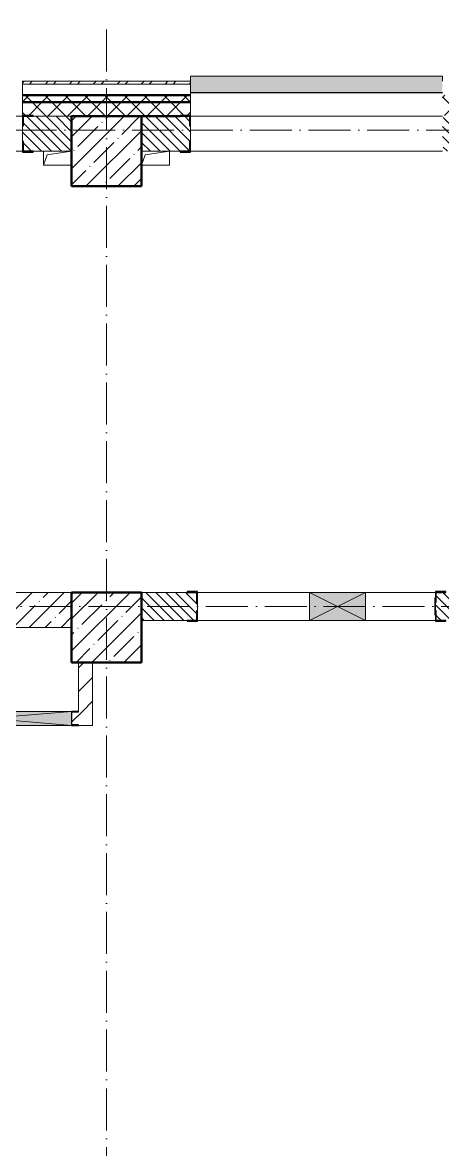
# Model space of a CAD drawing. Header units: millimetres. Extents: x 2294 to 908349, y -83289 to 219220.
# Drawn here: x 218584 to 221584, y 8128 to 16176 of the extents above; entities that cross this region are included whole.
import ezdxf

# ---------------------------------------------------------------- set-up
doc = ezdxf.new("R2010")
doc.units = ezdxf.units.MM
doc.linetypes.add('50_200_ШТРИХ_1Т_ш5_п1_п1_', pattern=[700, 500, -100, 0, -100])
for name, color, linetype, lineweight in [('A-DETL-GENF-OTLN', 7, 'Continuous', 9), ('A-GENM-____-MCUT', 7, 'Continuous', 25), ('A-GENM-____-OTLN', 7, 'Continuous', 9), ('A-GENM-____-OTLN-1', 7, 'Continuous', 25), ('A-GLAZ-____-OTLN', 7, 'Continuous', 9), ('A-WALL-____-MCUT-1', 7, 'Continuous', 9), ('A-WALL-____-MCUT-2', 7, 'Continuous', 50), ('A-WALL-____-MCUT-3', 7, 'Continuous', 9), ('A-WALL-____-OTLN', 7, 'Continuous', 9), ('A-WALL-____-PATT-1', 7, 'Continuous', 9), ('A-WALL-FNSH-MCUT-1', 7, 'Continuous', 9), ('I-WALL-____-OTLN', 7, 'Continuous', 9), ('S-COLS-____-MCUT', 7, 'Continuous', 50), ('S-COLS-____-OTLN', 7, 'Continuous', 9), ('S-GRID-____-OTLN-1', 7, '50_200_ШТРИХ_1Т_ш5_п1_п1_', 9)]:
    doc.layers.add(name, color=color, linetype=linetype, lineweight=lineweight)
doc.layers.add('A-GLAZ-____-OTLN-1', color=7, linetype='Continuous', lineweight=9, true_color=0xc0c0c0)
pattern_1 = [(45, (165583.51, 6025.28), (-70.71068, 70.71068), []), (135, (165583.51, 6025.28), (-70.71068, -70.71068), [])]
pattern_2 = [(45, (165583.51, 6025.28), (-84.85281, 84.85281), [])]
pattern_3 = [(135, (165583.507, 6025.276), (-35.35534, -35.35534), [])]

# ---------------------------------------------------------------- blocks, each defined once
blk = doc.blocks.new('3osi')
at = {"layer": 'S-GRID-____-OTLN-1', "color": 251, "ltscale": 0.6, "true_color": 0x636466}
for p, q in [((219183.5, 1542.7), (219183.5, 16175.8)), ((269657.9, 15406.3), (161153.7, 15406.3)), ((255902.3, 12006.3), (160914.7, 12006.3))]:
    blk.add_line(p, q, dxfattribs=at)
blk = doc.blocks.new('BSC_Колонна _Прямоугольная - 500х500-V67-АР1_План отверстий 3 этажа в осях 1-64_А-ГГ')
at = {"layer": 'S-COLS-____-OTLN'}
h = blk.add_hatch(dxfattribs=at)
h.set_pattern_fill('FP_104', color=256, style=0, pattern_type=2)
h.set_pattern_definition([(45, (-53600, -5831.04), (-114.04925, 114.04925), []), (45, (-53485.95, -5831.04), (-114.04925, 114.04925), [201.613, -40.323, 3.353, -36.97])])
h.paths.add_polyline_path([(-250, -250), (250, -250), (250, 250), (-250, 250)], flags=0)
at = {"layer": 'S-COLS-____-MCUT'}
for p, q in [((250, 250), (-250, 250)), ((-250, 250), (-250, -250)), ((250, -250), (250, 250)), ((-250, -250), (250, -250))]:
    blk.add_line(p, q, dxfattribs=at)
blk = doc.blocks.new('BSC_Колонна _Прямоугольная - 500х500-V136-АР1_План отверстий 3 этажа в осях 1-64_А-ГГ')
at = {"layer": 'S-COLS-____-OTLN'}
h = blk.add_hatch(dxfattribs=at)
h.set_pattern_fill('FP_159', color=256, style=0, pattern_type=2)
h.set_pattern_definition([(45, (-53600, -9231.04), (-114.04925, 114.04925), []), (45, (-53485.95, -9231.04), (-114.04925, 114.04925), [201.613, -40.323, 3.353, -36.97])])
h.paths.add_polyline_path([(-250, -250), (250, -250), (250, 250), (-250, 250), (-250, 103.3)], flags=0)
at = {"layer": 'S-COLS-____-MCUT'}
for p, q in [((250, 250), (-250, 250)), ((-250, 250), (-250, -250)), ((250, -250), (250, 250)), ((-250, -250), (250, -250))]:
    blk.add_line(p, q, dxfattribs=at)
blk = doc.blocks.new('Фахверк_СКБ_Уголок - 250_2700-27497298-АР1_План отверстий 3 этажа в осях 1-64_А-ГГ')
at = {"layer": 'A-GENM-____-MCUT'}
for p, q in [((200, 181), (125, 181)), ((125, 181), (125, 106)), ((131, 106), (131, 175)), ((131, 175), (200, 175)), ((200, 175), (200, 181)), ((125, 106), (131, 106)), ((131, -6), (125, -6)), ((125, -6), (125, -81)), ((131, -75), (131, -6)), ((200, -75), (131, -75)), ((200, -81), (200, -75)), ((125, -81), (200, -81))]:
    blk.add_line(p, q, dxfattribs=at)
blk = doc.blocks.new('Фахверк_СКБ_Уголок - 200_3960-28268576-АР1_План отверстий 3 этажа в осях 1-64_А-ГГ')
at = {"layer": 'A-GENM-____-MCUT'}
for p, q in [((200, 156), (125, 156)), ((125, 156), (125, 81)), ((125, 81), (131, 81)), ((131, 81), (131, 150)), ((131, 150), (200, 150)), ((200, 150), (200, 156)), ((131, 19), (125, 19)), ((125, 19), (125, -56)), ((131, -50), (131, 19)), ((125, -56), (200, -56)), ((200, -50), (131, -50)), ((200, -56), (200, -50))]:
    blk.add_line(p, q, dxfattribs=at)
blk = doc.blocks.new('154_Стойка_СКБ_Уголок - СМ-2480_200-28346303-АР1_План отверстий 3 этажа в осях 1-64_А-ГГ')
at = {"layer": 'A-GENM-____-MCUT'}
for p, q in [((125, 156), (125, 81)), ((200, 156), (125, 156)), ((125, 81), (131, 81)), ((131, 81), (131, 150)), ((131, 150), (200, 150)), ((200, 150), (200, 156)), ((131, 19), (125, 19)), ((125, 19), (125, -56)), ((131, -50), (131, 19)), ((125, -56), (200, -56)), ((200, -50), (131, -50)), ((200, -56), (200, -50))]:
    blk.add_line(p, q, dxfattribs=at)
blk = doc.blocks.new('Стойка_Влож_Полоса боковая - Полоса-28213942-АР1_План отверстий 3 этажа в осях 1-64_А-ГГ')
at = {"layer": 'A-GENM-____-OTLN'}
for p, q in [((-5, 60), (0, 60)), ((-5, -60), (-5, 60)), ((0, 31), (0, -31)), ((0, -60), (-5, -60))]:
    blk.add_line(p, q, dxfattribs=at)
blk = doc.blocks.new('AR_Отверстие прямоугольное _в плите_ - AR_Отверстие прямоугольное _в плите_-V180-АР1_План отверстий 3 этажа в осях 1-64_А-ГГ')
at = {"layer": 'A-GENM-____-OTLN'}
for p, q in [((-100, 50), (-100, -50)), ((-100, -50), (-75, 25)), ((-75, 25), (100, 50)), ((-100, -50), (100, -50))]:
    blk.add_line(p, q, dxfattribs=at)
blk = doc.blocks.new('AR_Отверстие прямоугольное _в плите_ - AR_Отверстие прямоугольное _в плите_-V181-АР1_План отверстий 3 этажа в осях 1-64_А-ГГ')
at = {"layer": 'A-GENM-____-OTLN'}
for p, q in [((-100, -50), (-75, 25)), ((-75, 25), (100, 50)), ((100, -50), (100, 50)), ((-100, -50), (100, -50))]:
    blk.add_line(p, q, dxfattribs=at)
blk = doc.blocks.new('Отлив_СКБ - Отлив витража_120_НВФ-31885687-АР1_План отверстий 3 этажа в осях 1-64_А-ГГ')
at = {"layer": 'A-GLAZ-____-OTLN-1'}
for points in [[(0, 0), (0, -2), (1800, -2), (1800, 0), (534.2, 0)], [(0, -2), (0, -120), (1800, -120), (1800, -2), (534.2, -2)]]:
    blk.add_hatch(color=256, dxfattribs=at).paths.add_polyline_path(points, flags=0)
at = {"layer": 'A-GLAZ-____-OTLN'}
for p, q in [((0, 0), (1800, 0)), ((1800, -2), (0, -2)), ((0, -120), (0, -83)), ((0, -120), (1800, -120)), ((1800, -83), (1800, -120))]:
    blk.add_line(p, q, dxfattribs=at)
blk = doc.blocks.new('AR_Отверстие прямоугольное _в стене__БезПР - AR_Отверстие прямоугольное _в стене__БезПР-36428632-АР1_План отверстий 3 этажа в осях 1-64_А-ГГ')
at = {"layer": 'A-GLAZ-____-OTLN'}
blk.add_hatch(color=256, dxfattribs=at).paths.add_polyline_path([(-200, -100), (200, -100), (200, 100), (-200, 100)], flags=0)
at = {"layer": 'A-DETL-GENF-OTLN'}
for p, q in [((-200, -100), (-200, 100)), ((-200, 100), (200, 100)), ((200, 100), (-200, -100)), ((-200, 100), (200, -100)), ((200, 100), (-200, 100)), ((-200, 100), (-200, -100)), ((200, 100), (200, -100)), ((200, -100), (200, 100)), ((200, -100), (-200, -100)), ((-200, -100), (200, -100))]:
    blk.add_line(p, q, dxfattribs=at)
at = {"layer": 'A-GLAZ-____-OTLN'}
blk.add_line((200, 100), (-200, 100), dxfattribs=at)
blk = doc.blocks.new('AR_Отверстие прямоугольное _в стене_ - AR_Отверстие прямоугольное _в стене__ОВ-36976812-АР1_План отверстий 3 этажа в осях 1-64_А-ГГ')
at = {"layer": 'A-GLAZ-____-OTLN'}
blk.add_hatch(color=256, dxfattribs=at).paths.add_polyline_path([(600, -50), (600, 50), (-600, 50), (-600, -50), (260.3, -50)], flags=0)
at = {"layer": 'A-DETL-GENF-OTLN'}
for p, q in [((-600, -50), (-600, 50)), ((-600, 50), (600, 50)), ((600, 50), (-600, -50)), ((-600, 50), (600, -50)), ((600, 50), (-600, 50)), ((-600, 50), (-600, -50)), ((600, -50), (-600, -50)), ((-600, -50), (600, -50))]:
    blk.add_line(p, q, dxfattribs=at)
blk = doc.blocks.new('154_Фахверк_СКБ_Швеллер - Тип_100_3550-28487752-АР1_План отверстий 3 этажа в осях 1-64_А-ГГ')
at = {"layer": 'A-GENM-____-MCUT'}
for p, q in [((175, 50), (125, 50)), ((125, 50), (125, -50)), ((128, 47), (175, 47)), ((128, -47), (128, 47)), ((175, 47), (175, 50)), ((125, -50), (175, -50)), ((175, -47), (128, -47)), ((175, -50), (175, -47))]:
    blk.add_line(p, q, dxfattribs=at)
blk = doc.blocks.new('3floor')
at = {"layer": 'A-WALL-____-PATT-1'}
h = blk.add_hatch(dxfattribs=at)
h.set_pattern_fill('FP_3', color=256, style=0, pattern_type=2)
h.set_pattern_definition([(45, (165583.51, 6025.28), (-85.53659, 85.53659), []), (45, (165640.53, 6025.28), (-85.53659, 85.53659), [])])
h.paths.add_polyline_path([(237448.5, 15736.3), (237448.5, 15756.3), (233583.5, 15756.3), (233583.5, 15736.3), (236268.4, 15736.3)], flags=0)
h.paths.add_polyline_path([(225663.6, 15736.3), (225783.5, 15736.3), (225783.5, 15756.3), (224583.5, 15756.3), (224583.5, 15736.3)], flags=0)
h.paths.add_polyline_path([(222128.7, 15736.3), (222783.5, 15736.3), (222783.5, 15756.3), (221583.5, 15756.3), (221583.5, 15736.3)], flags=0)
h.paths.add_polyline_path([(219783.5, 15736.3), (219783.5, 15756.3), (218583.5, 15756.3), (218583.5, 15736.3), (218593.8, 15736.3)], flags=0)
h.paths.add_polyline_path([(216783.5, 15736.3), (216783.5, 15756.3), (215583.5, 15756.3), (215583.5, 15736.3)], flags=0)
h.paths.add_polyline_path([(212583.5, 15736.3), (213783.5, 15736.3), (213783.5, 15756.3), (212583.5, 15756.3)], flags=0)
h.paths.add_polyline_path([(210783.5, 15736.3), (210783.5, 15756.3), (209583.5, 15756.3), (209583.5, 15736.3), (209756.4, 15736.3)], flags=0)
h.paths.add_polyline_path([(206583.5, 15736.3), (207783.5, 15736.3), (207783.5, 15756.3), (206583.5, 15756.3)], flags=0)
h.paths.add_polyline_path([(204783.5, 15736.3), (204783.5, 15756.3), (203918.5, 15756.3), (203918.5, 15736.3), (204454, 15736.3)], flags=0)
h = blk.add_hatch(dxfattribs=at)
h.set_pattern_fill('FP_1', color=256, style=0, pattern_type=2)
h.set_pattern_definition(pattern_1)
h.paths.add_polyline_path([(239933.5, 15606.3), (239933.5, 15656.3), (233583.5, 15656.3), (233583.5, 15606.3), (239803.3, 15606.3)], flags=0)
h.paths.add_polyline_path([(225663.6, 15606.3), (225783.5, 15606.3), (225783.5, 15656.3), (224583.5, 15656.3), (224583.5, 15606.3)], flags=0)
h.paths.add_polyline_path([(222783.5, 15606.3), (222783.5, 15656.3), (221583.5, 15656.3), (221583.5, 15606.3), (222128.7, 15606.3)], flags=0)
h.paths.add_polyline_path([(219783.5, 15606.3), (219783.5, 15656.3), (218583.5, 15656.3), (218583.5, 15606.3), (218593.8, 15606.3)], flags=0)
h.paths.add_polyline_path([(216783.5, 15606.3), (216783.5, 15656.3), (215583.5, 15656.3), (215583.5, 15606.3)], flags=0)
h.paths.add_polyline_path([(212583.5, 15606.3), (213783.5, 15606.3), (213783.5, 15656.3), (212583.5, 15656.3)], flags=0)
h.paths.add_polyline_path([(210783.5, 15606.3), (210783.5, 15656.3), (209583.5, 15656.3), (209583.5, 15606.3), (209756.4, 15606.3)], flags=0)
h.paths.add_polyline_path([(207783.5, 15606.3), (207783.5, 15656.3), (206583.5, 15656.3), (206583.5, 15606.3)], flags=0)
h.paths.add_polyline_path([(204454, 15606.3), (204783.5, 15606.3), (204783.5, 15656.3), (203383.5, 15656.3), (203383.5, 15606.3)], flags=0)
h.paths.add_polyline_path([(200383.5, 15606.3), (201583.5, 15606.3), (201583.5, 15656.3), (200383.5, 15656.3)], flags=0)
h.paths.add_polyline_path([(198583.5, 15606.3), (198583.5, 15656.3), (197383.5, 15656.3), (197384.2, 15606.3)], flags=0)
h.paths.add_polyline_path([(195583.5, 15606.3), (195583.5, 15656.3), (194383.5, 15656.3), (194383.5, 15606.3)], flags=0)
h.paths.add_polyline_path([(192583.5, 15606.3), (192583.5, 15656.3), (189413.5, 15656.3), (189413.5, 15606.3), (190314.3, 15606.3)], flags=0)
h = blk.add_hatch(dxfattribs=at)
h.set_pattern_fill('FP_1', color=256, style=0, pattern_type=2)
h.set_pattern_definition(pattern_1)
h.paths.add_polyline_path([(239933.5, 15506.3), (239933.5, 15606.3), (233583.5, 15606.3), (233583.5, 15512.3), (233658.5, 15512.3), (233658.5, 15506.3), (239803.3, 15506.3)], flags=0)
h.paths.add_polyline_path([(225663.6, 15506.3), (225708.5, 15506.3), (225708.5, 15512.3), (225783.5, 15512.3), (225783.5, 15606.3), (224583.5, 15606.3), (224583.5, 15512.3), (224658.5, 15512.3), (224658.5, 15506.3), (225433.5, 15506.3)], flags=0)
h.paths.add_polyline_path([(222708.5, 15506.3), (222708.5, 15512.3), (222783.5, 15512.3), (222783.5, 15606.3), (221583.5, 15606.3), (221583.5, 15512.3), (221658.5, 15512.3), (221658.5, 15506.3), (222128.7, 15506.3)], flags=0)
h.paths.add_polyline_path([(219708.5, 15506.3), (219708.5, 15512.3), (219783.5, 15512.3), (219783.5, 15606.3), (218583.5, 15606.3), (218583.5, 15512.3), (218658.5, 15512.3), (218658.5, 15506.3), (219433.5, 15506.3)], flags=0)
h.paths.add_polyline_path([(216708.5, 15506.3), (216708.5, 15512.3), (216783.5, 15512.3), (216783.5, 15606.3), (215583.5, 15606.3), (215583.5, 15512.3), (215658.5, 15512.3), (215658.5, 15506.3), (215933.5, 15506.3)], flags=0)
h.paths.add_polyline_path([(213708.5, 15506.3), (213708.5, 15512.3), (213783.5, 15512.3), (213783.5, 15606.3), (212583.5, 15606.3), (212583.5, 15512.3), (212658.5, 15512.3), (212658.5, 15506.3), (213291.4, 15506.3)], flags=0)
h.paths.add_polyline_path([(209658.5, 15506.3), (210708.5, 15506.3), (210708.5, 15512.3), (210783.5, 15512.3), (210783.5, 15606.3), (209583.5, 15606.3), (209583.5, 15512.3), (209658.5, 15512.3)], flags=0)
h.paths.add_polyline_path([(206933.5, 15506.3), (207708.5, 15506.3), (207708.5, 15512.3), (207783.5, 15512.3), (207783.5, 15606.3), (206583.5, 15606.3), (206583.5, 15512.3), (206658.5, 15512.3), (206658.5, 15506.3)], flags=0)
h.paths.add_polyline_path([(204454, 15506.3), (204708.5, 15506.3), (204708.5, 15512.3), (204783.5, 15512.3), (204783.5, 15606.3), (203383.5, 15606.3), (203383.5, 15506.3), (204433.5, 15506.3)], flags=0)
h.paths.add_polyline_path([(200919.1, 15506.3), (201508.5, 15506.3), (201508.5, 15512.3), (201583.5, 15512.3), (201583.5, 15606.3), (200383.5, 15606.3), (200383.5, 15506.3), (200883.5, 15506.3)], flags=0)
h.paths.add_polyline_path([(198508.5, 15506.3), (198508.5, 15512.3), (198583.5, 15512.3), (198583.5, 15606.3), (197383.5, 15606.3), (197384.2, 15512.3), (197458.5, 15512.3), (197458.5, 15506.3)], flags=0)
h.paths.add_polyline_path([(195508.5, 15506.3), (195508.5, 15512.3), (195583.5, 15512.3), (195583.5, 15606.3), (194383.5, 15606.3), (194383.5, 15506.3), (194883.5, 15506.3)], flags=0)
h.paths.add_polyline_path([(192508.5, 15506.3), (192508.5, 15512.3), (192583.5, 15512.3), (192583.5, 15606.3), (189413.5, 15606.3), (189413.5, 15506.3), (191883.5, 15506.3)], flags=0)
h = blk.add_hatch(dxfattribs=at)
h.set_pattern_fill('FP_6', color=256, style=0, pattern_type=2)
h.set_pattern_definition(pattern_3)
h.paths.add_polyline_path([(218589.5, 15256.3), (218933.5, 15256.3), (218933.5, 15506.3), (218589.5, 15506.3), (218589.5, 15437.3), (218583.5, 15437.3), (218583.5, 15325.3), (218589.5, 15325.3)], flags=0)
h.paths.add_polyline_path([(216433.5, 15256.3), (216777.5, 15256.3), (216777.5, 15325.3), (216783.5, 15325.3), (216783.5, 15437.3), (216777.5, 15437.3), (216777.5, 15506.3), (216433.5, 15506.3), (216433.5, 15359.6)], flags=0)
h = blk.add_hatch(dxfattribs=at)
h.set_pattern_fill('FP_6', color=256, style=0, pattern_type=2)
h.set_pattern_definition(pattern_3)
h.paths.add_polyline_path([(224658.5, 15256.3), (224933.5, 15256.3), (224933.5, 15506.3), (224589.5, 15506.3), (224589.5, 15437.3), (224583.5, 15437.3), (224583.5, 15325.3), (224589.5, 15325.3), (224589.5, 15256.3)], flags=0)
h.paths.add_polyline_path([(221658.5, 15256.3), (222777.5, 15256.3), (222777.5, 15325.3), (222783.5, 15325.3), (222783.5, 15437.3), (222777.5, 15437.3), (222777.5, 15506.3), (221589.5, 15506.3), (221589.5, 15437.3), (221583.5, 15437.3), (221583.5, 15325.3), (221589.5, 15325.3), (221589.5, 15256.3)], flags=0)
h.paths.add_polyline_path([(219708.5, 15256.3), (219777.5, 15256.3), (219777.5, 15325.3), (219783.5, 15325.3), (219783.5, 15437.3), (219777.5, 15437.3), (219777.5, 15506.3), (219433.5, 15506.3), (219433.5, 15256.3)], flags=0)
h = blk.add_hatch(dxfattribs=at)
h.set_pattern_fill('FP_38', color=256, style=0, pattern_type=2)
h.set_pattern_definition([(45, (165583.5, 6025.28), (-114.04925, 114.04925), []), (45, (165697.56, 6025.28), (-114.04925, 114.04925), [201.612, -40.322, 3.353, -36.97])])
h.paths.add_polyline_path([(218933.5, 11856.3), (218933.5, 12106.3), (217033.5, 12106.3), (217033.5, 11856.3), (218593.8, 11856.3)], flags=0)
h.paths.add_polyline_path([(216433.5, 11856.3), (216633.5, 11856.3), (216633.5, 12106.3), (216433.5, 12106.3)], flags=0)
h = blk.add_hatch(dxfattribs=at)
h.set_pattern_fill('FP_6', color=256, style=0, pattern_type=2)
h.set_pattern_definition(pattern_3)
h.paths.add_polyline_path([(224933.5, 11906.3), (224933.5, 12106.3), (224533.5, 12106.3), (224533.5, 11906.3)], flags=0)
h.paths.add_polyline_path([(221608.5, 11906.3), (222327.5, 11906.3), (222327.5, 11975.3), (222333.5, 11975.3), (222333.5, 12037.3), (222327.5, 12037.3), (222327.5, 12106.3), (221539.5, 12106.3), (221539.5, 12037.3), (221533.5, 12037.3), (221533.5, 11975.3), (221539.5, 11975.3), (221539.5, 11906.3)], flags=0)
h.paths.add_polyline_path([(223833.5, 11906.3), (223833.5, 12106.3), (223239.5, 12106.3), (223239.5, 12037.3), (223233.5, 12037.3), (223233.5, 11975.3), (223239.5, 11975.3), (223239.5, 11906.3), (223308.5, 11906.3)], flags=0)
h.paths.add_polyline_path([(219827.5, 11906.3), (219827.5, 11975.3), (219833.5, 11975.3), (219833.5, 12037.3), (219827.5, 12037.3), (219827.5, 12106.3), (219433.5, 12106.3), (219433.5, 11906.3), (219758.5, 11906.3)], flags=0)
h = blk.add_hatch(dxfattribs=at)
h.set_pattern_fill('FP_4', color=256, style=0, pattern_type=2)
h.set_pattern_definition(pattern_2)
h.paths.add_polyline_path([(219083.5, 11256.3), (219083.5, 11606.3), (218983.5, 11606.3), (218983.5, 11256.3)], flags=0)
h = blk.add_hatch(dxfattribs=at)
h.set_pattern_fill('FP_4', color=256, style=0, pattern_type=2)
h.set_pattern_definition(pattern_2)
h.paths.add_polyline_path([(219083.5, 11156.3), (219083.5, 11256.3), (218983.5, 11256.3), (218983.5, 11253.3), (218936.5, 11253.3), (218936.5, 11159.3), (218983.5, 11159.3), (218983.5, 11156.3)], flags=0)
h.paths.add_polyline_path([(217733.5, 11156.3), (217733.5, 11256.3), (216333.5, 11256.3), (216333.5, 11156.3)], flags=0)
at = {"layer": 'A-WALL-____-MCUT-1'}
for p, q in [((218933.5, 12106.3), (217033.5, 12106.3)), ((217033.5, 11856.3), (218933.5, 11856.3))]:
    blk.add_line(p, q, dxfattribs=at)
at = {"layer": 'A-WALL-____-MCUT-2'}
for p, q in [((219783.5, 15656.3), (218583.5, 15656.3)), ((219783.5, 15606.3), (218583.5, 15606.3)), ((219433.5, 15506.3), (219708.5, 15506.3))]:
    blk.add_line(p, q, dxfattribs=at)
at = {"layer": 'A-WALL-____-MCUT-3'}
for p, q in [((219783.5, 15736.3), (218583.5, 15736.3)), ((218583.5, 15736.3), (218583.5, 15512.3)), ((219783.5, 15512.3), (219783.5, 15736.3)), ((218658.5, 15506.3), (218933.5, 15506.3)), ((218583.5, 15437.3), (218583.5, 15325.3)), ((219783.5, 15325.3), (219783.5, 15437.3)), ((218658.5, 15256.3), (218933.5, 15256.3)), ((219433.5, 15256.3), (219708.5, 15256.3)), ((219758.5, 12106.3), (219433.5, 12106.3)), ((219833.5, 11975.3), (219833.5, 12037.3)), ((219433.5, 11906.3), (219758.5, 11906.3))]:
    blk.add_line(p, q, dxfattribs=at)
at = {"layer": 'A-WALL-____-OTLN'}
for p, q in [((218583.5, 15506.3), (216783.5, 15506.3)), ((221583.5, 15506.3), (219783.5, 15506.3)), ((218583.5, 15256.3), (216783.5, 15256.3)), ((221583.5, 15256.3), (219783.5, 15256.3))]:
    blk.add_line(p, q, dxfattribs=at)
at = {"layer": 'A-WALL-FNSH-MCUT-1'}
for p, q in [((219783.5, 15756.3), (218583.5, 15756.3)), ((218583.5, 15756.3), (218583.5, 15736.3)), ((218583.5, 15736.3), (218583.5, 15736.3)), ((219783.5, 15736.3), (219783.5, 15756.3)), ((218983.5, 11606.3), (218983.5, 11256.3)), ((219083.5, 11156.3), (219083.5, 11606.3)), ((218983.5, 11156.3), (219083.5, 11156.3))]:
    blk.add_line(p, q, dxfattribs=at)
at = {"layer": 'I-WALL-____-OTLN'}
for p, q in [((219833.5, 12106.3), (220633.5, 12106.3)), ((221033.5, 12106.3), (221533.5, 12106.3)), ((220633.5, 11906.3), (219833.5, 11906.3)), ((221533.5, 11906.3), (221033.5, 11906.3))]:
    blk.add_line(p, q, dxfattribs=at)
at = {"layer": 'A-GENM-____-OTLN'}
for name, p in [('AR_Отверстие прямоугольное _в плите_ - AR_Отверстие прямоугольное _в плите_-V180-АР1_План отверстий 3 этажа в осях 1-64_А-ГГ', (218833.5, 15206.3)), ('AR_Отверстие прямоугольное _в плите_ - AR_Отверстие прямоугольное _в плите_-V181-АР1_План отверстий 3 этажа в осях 1-64_А-ГГ', (219533.5, 15206.3)), ('Стойка_Влож_Полоса боковая - Полоса-28213942-АР1_План отверстий 3 этажа в осях 1-64_А-ГГ', (221533.5, 12006.3))]:
    blk.add_blockref(name, p, dxfattribs=at)
at = {"layer": 'A-GENM-____-OTLN-1'}
for name, p in [('Фахверк_СКБ_Уголок - 250_2700-27497298-АР1_План отверстий 3 этажа в осях 1-64_А-ГГ', (218458.5, 15331.3)), ('154_Стойка_СКБ_Уголок - СМ-2480_200-28346303-АР1_План отверстий 3 этажа в осях 1-64_А-ГГ', (221408.5, 11956.3)), ('154_Фахверк_СКБ_Швеллер - Тип_100_3550-28487752-АР1_План отверстий 3 этажа в осях 1-64_А-ГГ', (218808.5, 11206.3))]:
    blk.add_blockref(name, p, dxfattribs=at)
at = {"layer": 'A-GENM-____-OTLN-1', "rotation": 180}
for name, p in [('Фахверк_СКБ_Уголок - 250_2700-27497298-АР1_План отверстий 3 этажа в осях 1-64_А-ГГ', (219908.5, 15431.3)), ('Фахверк_СКБ_Уголок - 200_3960-28268576-АР1_План отверстий 3 этажа в осях 1-64_А-ГГ', (219958.5, 12056.3))]:
    blk.add_blockref(name, p, dxfattribs=at)
at = {"layer": 'A-GLAZ-____-OTLN', "rotation": 180}
for name, p in [('Отлив_СКБ - Отлив витража_120_НВФ-31885687-АР1_План отверстий 3 этажа в осях 1-64_А-ГГ', (221583.5, 15673.3)), ('AR_Отверстие прямоугольное _в стене__БезПР - AR_Отверстие прямоугольное _в стене__БезПР-36428632-АР1_План отверстий 3 этажа в осях 1-64_А-ГГ', (220833.5, 12006.3))]:
    blk.add_blockref(name, p, dxfattribs=at)
at = {"layer": 'A-GLAZ-____-OTLN'}
blk.add_blockref('AR_Отверстие прямоугольное _в стене_ - AR_Отверстие прямоугольное _в стене__ОВ-36976812-АР1_План отверстий 3 этажа в осях 1-64_А-ГГ', (218333.5, 11206.3), dxfattribs=at)
at = {"layer": 'S-COLS-____-OTLN'}
for name, p in [('BSC_Колонна _Прямоугольная - 500х500-V136-АР1_План отверстий 3 этажа в осях 1-64_А-ГГ', (219183.5, 15256.3)), ('BSC_Колонна _Прямоугольная - 500х500-V67-АР1_План отверстий 3 этажа в осях 1-64_А-ГГ', (219183.5, 11856.3))]:
    blk.add_blockref(name, p, dxfattribs=at)

msp = doc.modelspace()

# ---------------------------------------------------------------- block references
for name in ['3osi', '3floor']:
    msp.add_blockref(name, (0, 0))

doc.saveas('drawing.dxf')
